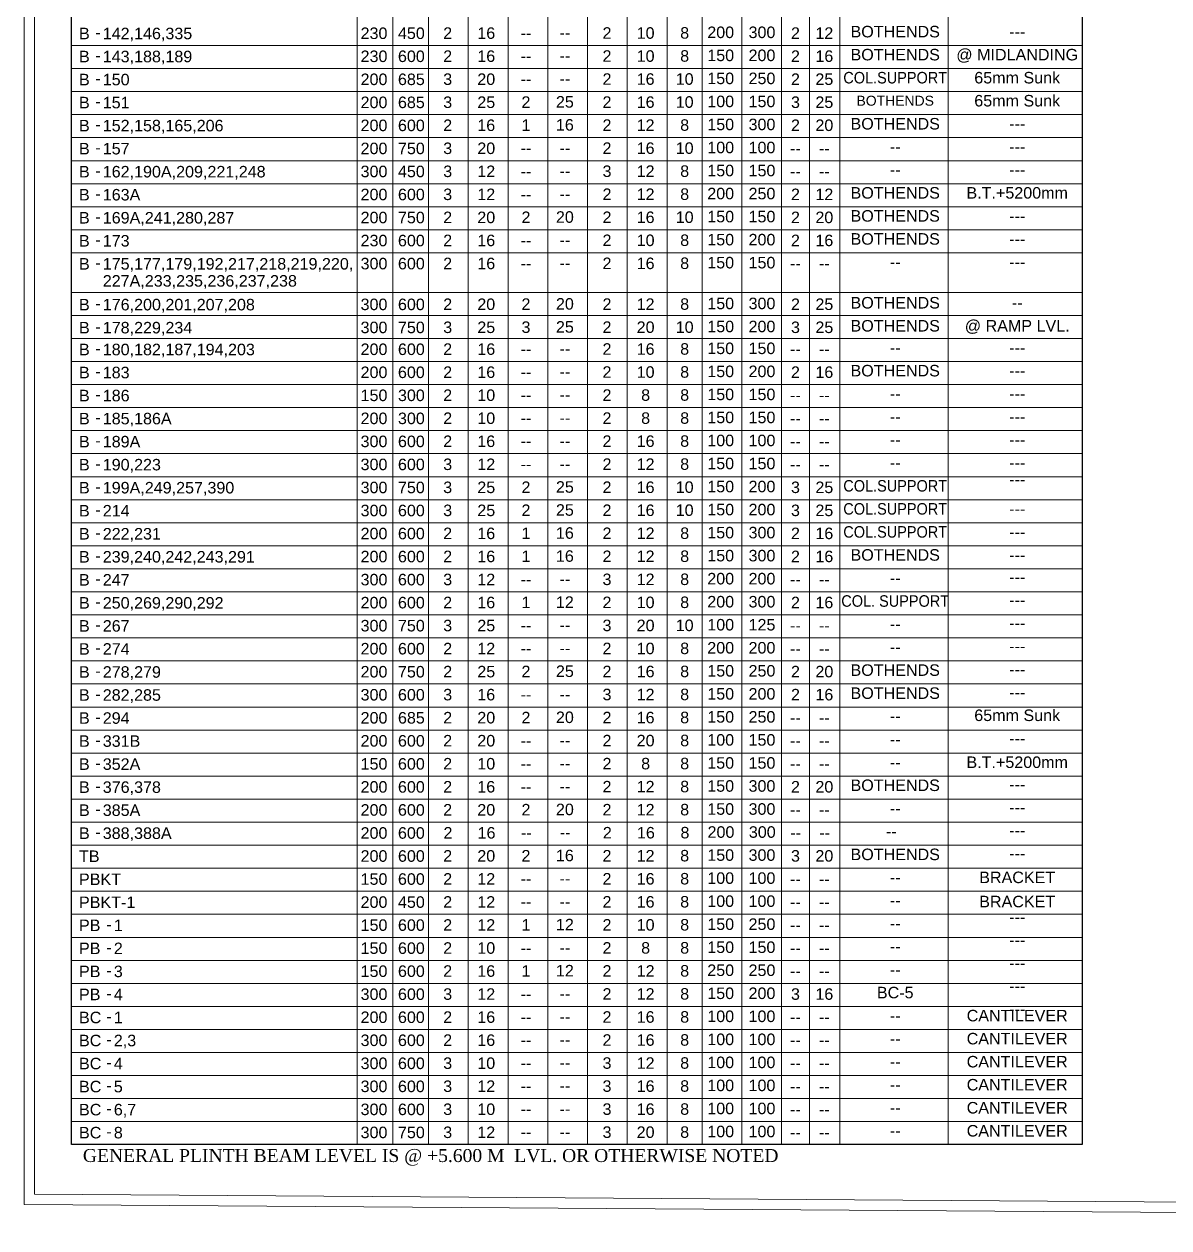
# Model space of a CAD drawing. Header units: millimetres. Extents: x -954 to 225541, y -300291 to -180647.
# Drawn here: x 154747 to 178601, y -292654 to -267568 of the extents above; entities that cross this region are included whole.
import ezdxf
from ezdxf.enums import TextEntityAlignment as Align

# ---------------------------------------------------------------- set-up
doc = ezdxf.new("R2010")
doc.units = ezdxf.units.MM
doc.header["$LTSCALE"] = 100
doc.header["$MEASUREMENT"] = 0
doc.layers.add('beam sch. text', color=4, linetype='Continuous')
for name, color, linetype, lineweight in [('LINE- 1', 7, 'Continuous', 25), ('LINE- 2', 35, 'Continuous', 13), ('MAIN TEXT', 6, 'Continuous', 25), ('SUNK', 251, 'Continuous', 9)]:
    doc.layers.add(name, color=color, linetype=linetype, lineweight=lineweight)
doc.styles.add('ARIAL', font='arial.ttf')
doc.styles.add('TIMES NEW ROMAN', font='times.ttf', dxfattribs={"width": 0.8, "height": 12})

msp = doc.modelspace()

# ---------------------------------------------------------------- linework, layer by layer
at = {"layer": 'LINE- 1'}
msp.add_lwpolyline([(155736.5, -243657.7), (176791.2, -243657.7), (176791.2, -290919.4), (155736.5, -290919.4)], close=True, dxfattribs=at)
at = {"layer": 'LINE- 2'}
for p, q in [((161684.6, -290919.4), (161684.6, -243657.7)), ((163175, -290919.4), (163175, -243657.7)), ((168143, -290919.4), (168143, -243657.7)), ((170530.2, -290919.4), (170530.2, -243657.7)), ((173999.1, -290919.4), (173999.1, -243657.7)), ((164831, -290919.4), (164831, -244176.9)), ((166487, -290919.4), (166487, -244176.9)), ((168879, -290919.4), (168879, -244267.5)), ((162429.8, -290919.4), (162429.8, -244363.5)), ((164003, -290919.4), (164003, -244738.4)), ((165659, -290919.4), (165659, -244738.4)), ((167315, -290919.4), (167315, -244738.4)), ((169704.6, -290919.4), (169704.6, -244669.9)), ((171109.8, -290919.4), (171109.8, -244738.4)), ((171743.8, -290919.4), (171743.8, -244738.4)), ((176791.2, -268014.1), (155736.5, -268014.1)), ((176791.2, -268494.1), (155736.5, -268494.1)), ((176791.2, -268974.1), (155736.5, -268974.1)), ((176791.2, -269454.1), (155736.5, -269454.1)), ((176791.2, -269934.1), (155736.5, -269934.1)), ((176791.2, -270414.1), (155736.5, -270414.1)), ((176791.2, -270894.1), (155736.5, -270894.1)), ((176791.2, -271374.1), (155736.5, -271374.1)), ((176791.2, -271854.1), (155736.5, -271854.1)), ((176791.2, -272334.1), (155736.5, -272334.1)), ((176791.2, -273159.4), (155736.5, -273159.4)), ((176791.2, -273639.4), (155736.5, -273639.4)), ((176791.2, -274119.4), (155736.5, -274119.4)), ((176791.2, -274599.4), (155736.5, -274599.4)), ((176791.2, -275079.4), (155736.5, -275079.4)), ((176791.2, -275559.4), (155736.5, -275559.4)), ((176791.2, -276039.4), (155736.5, -276039.4)), ((176791.2, -276519.4), (155736.5, -276519.4)), ((176791.2, -276999.4), (155736.5, -276999.4)), ((176791.2, -277479.4), (155736.5, -277479.4)), ((176791.2, -277959.4), (155736.5, -277959.4)), ((176791.2, -278439.4), (155736.5, -278439.4)), ((176791.2, -278919.4), (155736.5, -278919.4)), ((176791.2, -279399.4), (155736.5, -279399.4)), ((176791.2, -279879.4), (155736.5, -279879.4)), ((176791.2, -280359.4), (155736.5, -280359.4)), ((176791.2, -280839.4), (155736.5, -280839.4)), ((176791.2, -281319.4), (155736.5, -281319.4)), ((176791.2, -281799.4), (155736.5, -281799.4)), ((176791.2, -282279.4), (155736.5, -282279.4)), ((176791.2, -282759.4), (155736.5, -282759.4)), ((176791.2, -283239.4), (155736.5, -283239.4)), ((176791.2, -283719.4), (155736.5, -283719.4)), ((176791.2, -284199.4), (155736.5, -284199.4)), ((176791.2, -284679.4), (155736.5, -284679.4)), ((176791.2, -285159.4), (155736.5, -285159.4)), ((176791.2, -285639.4), (155736.5, -285639.4)), ((176791.2, -286119.4), (155736.5, -286119.4)), ((176791.2, -286599.4), (155736.5, -286599.4)), ((176791.2, -287079.4), (155736.5, -287079.4)), ((176791.2, -287559.4), (155736.5, -287559.4)), ((176791.2, -288039.4), (155736.5, -288039.4)), ((176791.2, -288519.4), (155736.5, -288519.4)), ((176791.2, -288999.4), (155736.5, -288999.4)), ((176791.2, -289479.4), (155736.5, -289479.4)), ((176791.2, -289959.4), (155736.5, -289959.4)), ((176791.2, -290439.4), (155736.5, -290439.4))]:
    msp.add_line(p, q, dxfattribs=at)
at = {"layer": 'SUNK', "color": 5}
msp.add_lwpolyline([(154747.3, -292164.4), (225540.8, -292654.4), (225540.8, -242471.9), (154747.3, -242471.9)], close=True, dxfattribs=at)
at = {"layer": 'SUNK', "color": 6}
msp.add_lwpolyline([(154963, -291948.6), (225325.1, -292438.7), (225325.1, -242687.7), (154963, -242687.7)], close=True, dxfattribs=at)

# ---------------------------------------------------------------- texts
at = {"layer": 'beam sch. text', "style": 'ARIAL'}
for s, p in [('B', (155891.7, -267763.6)), ('142,146,335', (156386.6, -267763.6)), ('-', (156229.3, -267740.3)), ('B', (155891.7, -268243.6)), ('143,188,189', (156386.6, -268243.6)), ('-', (156229.3, -268220.3)), ('B', (155891.7, -268723.6)), ('150', (156386.6, -268723.6)), ('-', (156229.3, -268700.3)), ('B', (155891.7, -269203.6)), ('151', (156386.6, -269203.6)), ('-', (156229.3, -269180.3)), ('B', (155891.7, -269683.6)), ('-', (156229.3, -269660.3)), ('152,158,165,206', (156386.6, -269683.6)), ('B', (155891.7, -270163.6)), ('-', (156229.3, -270140.3)), ('157', (156386.6, -270163.6)), ('B', (155891.7, -270643.6)), ('-', (156229.3, -270620.3)), ('162,190A,209,221,248', (156386.6, -270643.6)), ('B', (155891.7, -271123.6)), ('-', (156229.3, -271100.3)), ('163A', (156386.6, -271123.6)), ('B', (155891.7, -271603.6)), ('-', (156229.3, -271580.3)), ('169A,241,280,287', (156386.6, -271603.6)), ('B', (155891.7, -272083.6)), ('-', (156229.3, -272060.3)), ('173', (156386.6, -272083.6)), ('175,177,179,192,217,218,219,220,', (156386.6, -272563.6)), ('B', (155891.7, -272563.6)), ('-', (156229.3, -272540.3)), ('227A,233,235,236,237,238', (156386.6, -272918.8)), ('B', (155891.7, -273413.8)), ('-', (156229.3, -273390.5)), ('176,200,201,207,208', (156386.6, -273413.8)), ('B', (155891.7, -273893.8)), ('-', (156229.3, -273870.5)), ('178,229,234', (156386.6, -273893.8)), ('B', (155891.7, -274348.9)), ('-', (156229.3, -274325.6)), ('180,182,187,194,203', (156386.6, -274348.9)), ('B', (155891.7, -274828.9)), ('-', (156229.3, -274805.6)), ('183', (156386.6, -274828.9)), ('B', (155891.7, -275308.9)), ('186', (156386.6, -275308.9)), ('-', (156229.3, -275285.6)), ('B', (155891.7, -275788.9)), ('185,186A', (156386.6, -275788.9)), ('-', (156229.3, -275765.6)), ('B', (155891.7, -276268.9)), ('189A', (156386.6, -276268.9)), ('-', (156229.3, -276245.6)), ('B', (155891.7, -276748.9)), ('190,223', (156386.6, -276748.9)), ('-', (156229.3, -276725.6)), ('B', (155891.7, -277228.9)), ('199A,249,257,390', (156386.6, -277228.9)), ('-', (156229.3, -277205.6)), ('B', (155891.7, -277708.9)), ('-', (156229.3, -277685.6)), ('214', (156386.6, -277708.9)), ('B', (155891.7, -278188.9)), ('-', (156229.3, -278165.6)), ('222,231', (156386.6, -278188.9)), ('B', (155891.7, -279148.9)), ('-', (156229.3, -279125.6)), ('247', (156386.6, -279148.9)), ('B', (155891.7, -279628.9)), ('-', (156229.3, -279605.6)), ('250,269,290,292', (156386.6, -279628.9)), ('B', (155891.7, -280108.9)), ('-', (156229.3, -280085.6)), ('267', (156386.6, -280108.9)), ('B', (155891.7, -280588.9)), ('274', (156386.6, -280588.9)), ('-', (156229.3, -280565.6)), ('B', (155891.7, -281068.9)), ('278,279', (156386.6, -281068.9)), ('-', (156229.3, -281045.6)), ('B', (155891.7, -281548.9)), ('282,285', (156386.6, -281548.9)), ('-', (156229.3, -281525.6)), ('B', (155891.7, -282028.9)), ('294', (156386.6, -282028.9)), ('-', (156229.3, -282005.6)), ('B', (155891.7, -282508.9)), ('331B', (156386.6, -282508.9)), ('-', (156229.3, -282485.6)), ('B', (155891.7, -282988.9)), ('352A', (156386.6, -282988.9)), ('-', (156229.3, -282965.6)), ('B', (155891.7, -283468.9)), ('-', (156229.3, -283445.6)), ('376,378', (156386.6, -283468.9)), ('B', (155891.7, -283948.9)), ('-', (156229.3, -283925.6)), ('385A', (156386.6, -283948.9)), ('B', (155891.7, -284428.9)), ('-', (156229.3, -284405.6)), ('388,388A', (156386.6, -284428.9)), ('TB', (155891.7, -284908.9)), ('PBKT', (155891.7, -285388.9)), ('PBKT-1', (155891.7, -285868.9)), ('PB', (155891.7, -286348.9)), ('1', (156617, -286348.9)), ('-', (156459.7, -286325.6)), ('PB', (155891.7, -286828.9)), ('2', (156617, -286828.9)), ('-', (156459.7, -286805.6)), ('PB', (155891.7, -287308.9)), ('3', (156617, -287308.9)), ('-', (156459.7, -287285.6)), ('PB', (155891.7, -287788.9)), ('4', (156617, -287788.9)), ('-', (156459.7, -287765.6)), ('BC', (155891.7, -288268.9)), ('1', (156617, -288268.9)), ('-', (156459.7, -288245.6)), ('BC', (155891.7, -288748.9)), ('-', (156459.7, -288725.6)), ('2,3', (156617, -288748.9)), ('BC', (155891.7, -289228.9)), ('-', (156459.7, -289205.6)), ('4', (156617, -289228.9)), ('BC', (155891.7, -289708.9)), ('-', (156459.7, -289685.6)), ('5', (156617, -289708.9)), ('BC', (155891.7, -290188.9)), ('-', (156459.7, -290165.6)), ('6,7', (156617, -290188.9)), ('BC', (155891.7, -290668.9)), ('-', (156459.7, -290645.6)), ('8', (156617, -290668.9))]:
    msp.add_text(s, height=240, rotation=0.00358, dxfattribs=at).set_placement(p, align=Align.MIDDLE_LEFT)
for s, height, p in [('230', 240, (162038.4, -267758.8)), ('450', 240, (162816.8, -267758.8)), ('2', 240, (163573.3, -267755.9)), ('16', 240, (164377.2, -267755.9)), ('2', 240, (166893, -267753.6)), ('10', 240, (167697.5, -267753.6)), ('8', 240, (168511, -267752)), ('200', 240, (169262, -267739.2)), ('300', 240, (170122.1, -267739.2)), ('2', 240, (170819.8, -267755.9)), ('12', 240, (171421.5, -267755.9)), ('BOTHENDS', 240, (172897.9, -267724.7)), ('--', 240, (165204.5, -267753.6)), ('--', 240, (166015.2, -267748.1)), ('---', 240, (175439.8, -267724.7)), ('230', 240, (162038.4, -268238.8)), ('600', 240, (162816.8, -268238.8)), ('2', 240, (163573.3, -268235.9)), ('16', 240, (164377.2, -268235.9)), ('2', 240, (166893, -268233.6)), ('10', 240, (167697.5, -268233.6)), ('8', 240, (168511, -268232)), ('150', 240, (169262, -268219.2)), ('200', 240, (170122.1, -268219.2)), ('2', 240, (170819.8, -268235.9)), ('16', 240, (171421.5, -268235.9)), ('BOTHENDS', 240, (172897.9, -268204.7)), ('@ MIDLANDING', 240, (175439.8, -268204.7)), ('--', 240, (165204.5, -268233.6)), ('--', 240, (166015.2, -268228.1)), ('200', 240, (162038.4, -268718.8)), ('685', 240, (162816.8, -268718.8)), ('3', 240, (163573.3, -268715.9)), ('20', 240, (164377.2, -268715.9)), ('2', 240, (166893, -268713.6)), ('16', 240, (167697.5, -268713.6)), ('10', 240, (168511, -268712)), ('150', 240, (169262, -268699.2)), ('250', 240, (170122.1, -268699.2)), ('2', 240, (170819.8, -268715.9)), ('25', 240, (171421.5, -268715.9)), ('65mm Sunk', 240, (175439.8, -268684.7)), ('--', 240, (165204.5, -268713.6)), ('--', 240, (166015.2, -268708.1)), ('200', 240, (162038.4, -269198.8)), ('685', 240, (162816.8, -269198.8)), ('3', 240, (163573.3, -269195.9)), ('25', 240, (164377.2, -269195.9)), ('2', 240, (165204.5, -269193.6)), ('25', 240, (166015.2, -269188.1)), ('2', 240, (166893, -269193.6)), ('16', 240, (167697.5, -269193.6)), ('10', 240, (168511, -269192)), ('100', 240, (169262, -269179.2)), ('150', 240, (170122.1, -269179.2)), ('3', 240, (170819.8, -269195.9)), ('25', 240, (171421.5, -269195.9)), ('BOTHENDS', 208, (172897.9, -269164.7)), ('65mm Sunk', 240, (175439.8, -269164.7)), ('200', 240, (162038.4, -269678.8)), ('600', 240, (162816.8, -269678.8)), ('2', 240, (163573.3, -269675.9)), ('16', 240, (164377.2, -269675.9)), ('1', 240, (165204.5, -269673.6)), ('16', 240, (166015.2, -269668.1)), ('2', 240, (166893, -269673.6)), ('12', 240, (167697.5, -269673.6)), ('8', 240, (168511, -269672)), ('150', 240, (169262, -269659.2)), ('300', 240, (170122.1, -269659.2)), ('2', 240, (170819.8, -269675.9)), ('20', 240, (171421.5, -269675.9)), ('BOTHENDS', 240, (172897.9, -269644.7)), ('---', 240, (175439.8, -269644.7)), ('200', 240, (162038.4, -270158.8)), ('750', 240, (162816.8, -270158.8)), ('3', 240, (163573.3, -270155.9)), ('20', 240, (164377.2, -270155.9)), ('--', 240, (165204.5, -270153.6)), ('--', 240, (166015.2, -270148.1)), ('2', 240, (166893, -270153.6)), ('16', 240, (167697.5, -270153.6)), ('10', 240, (168511, -270152)), ('100', 240, (169262, -270139.2)), ('100', 240, (170122.1, -270139.2)), ('--', 240, (170819.8, -270155.9)), ('--', 240, (171421.5, -270155.9)), ('--', 240, (172897.9, -270124.7)), ('---', 240, (175439.8, -270124.7)), ('300', 240, (162038.4, -270638.8)), ('450', 240, (162816.8, -270638.8)), ('3', 240, (163573.3, -270635.9)), ('12', 240, (164377.2, -270635.9)), ('--', 240, (165204.5, -270633.6)), ('--', 240, (166015.2, -270628.1)), ('3', 240, (166893, -270633.6)), ('12', 240, (167697.5, -270633.6)), ('8', 240, (168511, -270632)), ('150', 240, (169262, -270619.2)), ('150', 240, (170122.1, -270619.2)), ('--', 240, (170819.8, -270635.9)), ('--', 240, (171421.5, -270635.9)), ('--', 240, (172897.9, -270604.7)), ('---', 240, (175439.8, -270604.7)), ('200', 240, (162038.4, -271118.8)), ('600', 240, (162816.8, -271118.8)), ('3', 240, (163573.3, -271115.9)), ('12', 240, (164377.2, -271115.9)), ('--', 240, (165204.5, -271113.6)), ('--', 240, (166015.2, -271108.1)), ('2', 240, (166893, -271113.6)), ('12', 240, (167697.5, -271113.6)), ('8', 240, (168511, -271112)), ('200', 240, (169262, -271099.2)), ('250', 240, (170122.1, -271099.2)), ('2', 240, (170819.8, -271115.9)), ('12', 240, (171421.5, -271115.9)), ('BOTHENDS', 240, (172897.9, -271084.7)), ('B.T.+5200mm', 240, (175439.8, -271084.7)), ('200', 240, (162038.4, -271598.8)), ('750', 240, (162816.8, -271598.8)), ('2', 240, (163573.3, -271595.9)), ('20', 240, (164377.2, -271595.9)), ('2', 240, (165204.5, -271593.6)), ('20', 240, (166015.2, -271588.1)), ('2', 240, (166893, -271593.6)), ('16', 240, (167697.5, -271593.6)), ('10', 240, (168511, -271592)), ('150', 240, (169262, -271579.2)), ('150', 240, (170122.1, -271579.2)), ('2', 240, (170819.8, -271595.9)), ('20', 240, (171421.5, -271595.9)), ('BOTHENDS', 240, (172897.9, -271564.7)), ('---', 240, (175439.8, -271564.7)), ('150', 240, (169262, -272059.2)), ('200', 240, (170122.1, -272059.2)), ('BOTHENDS', 240, (172897.9, -272044.7)), ('230', 240, (162038.4, -272078.8)), ('600', 240, (162816.8, -272078.8)), ('2', 240, (163573.3, -272075.9)), ('16', 240, (164377.2, -272075.9)), ('--', 240, (165204.5, -272073.6)), ('--', 240, (166015.2, -272068.1)), ('2', 240, (166893, -272073.6)), ('10', 240, (167697.5, -272073.6)), ('8', 240, (168511, -272072)), ('2', 240, (170819.8, -272075.9)), ('16', 240, (171421.5, -272075.9)), ('---', 240, (175439.8, -272044.7)), ('300', 240, (162038.4, -272558.8)), ('600', 240, (162816.8, -272558.8)), ('2', 240, (163573.3, -272555.9)), ('16', 240, (164377.2, -272555.9)), ('2', 240, (166893, -272553.6)), ('16', 240, (167697.5, -272553.6)), ('8', 240, (168511, -272552)), ('150', 240, (169262, -272539.2)), ('150', 240, (170122.1, -272539.2)), ('--', 240, (165204.5, -272553.6)), ('--', 240, (166015.2, -272548.1)), ('--', 240, (170819.8, -272555.9)), ('--', 240, (171421.5, -272555.9)), ('--', 240, (172897.9, -272524.7)), ('---', 240, (175439.8, -272524.7)), ('300', 240, (162038.4, -273409)), ('600', 240, (162816.8, -273409)), ('2', 240, (163573.3, -273406.1)), ('20', 240, (164377.2, -273406.1)), ('2', 240, (165204.5, -273403.8)), ('20', 240, (166015.2, -273398.3)), ('2', 240, (166893, -273403.8)), ('12', 240, (167697.5, -273403.8)), ('8', 240, (168511, -273402.2)), ('150', 240, (169262, -273389.4)), ('300', 240, (170122.1, -273389.4)), ('2', 240, (170819.8, -273406.1)), ('25', 240, (171421.5, -273406.1)), ('BOTHENDS', 240, (172897.9, -273374.9)), ('--', 240, (175439.8, -273374.9)), ('300', 240, (162038.4, -273889)), ('750', 240, (162816.8, -273889)), ('3', 240, (163573.3, -273886.1)), ('25', 240, (164377.2, -273886.1)), ('3', 240, (165204.5, -273883.8)), ('25', 240, (166015.2, -273878.3)), ('2', 240, (166893, -273883.8)), ('20', 240, (167697.5, -273883.8)), ('10', 240, (168511, -273882.2)), ('150', 240, (169262, -273869.4)), ('200', 240, (170122.1, -273869.4)), ('3', 240, (170819.8, -273886.1)), ('25', 240, (171421.5, -273886.1)), ('BOTHENDS', 240, (172897.9, -273854.9)), ('@ RAMP LVL.', 240, (175439.8, -273854.9)), ('200', 240, (162038.4, -274344.1)), ('600', 240, (162816.8, -274344.1)), ('2', 240, (163573.3, -274341.2)), ('16', 240, (164377.2, -274341.2)), ('--', 240, (165204.5, -274338.9)), ('--', 240, (166015.2, -274333.4)), ('2', 240, (166893, -274338.9)), ('16', 240, (167697.5, -274338.9)), ('8', 240, (168511, -274337.3)), ('150', 240, (169262, -274324.5)), ('150', 240, (170122.1, -274324.5)), ('--', 240, (170819.8, -274341.2)), ('--', 240, (171421.5, -274341.2)), ('--', 240, (172897.9, -274310)), ('---', 240, (175439.8, -274310)), ('2', 240, (163573.3, -274821.2)), ('16', 240, (164377.2, -274821.2)), ('2', 240, (166893, -274818.9)), ('10', 240, (167697.5, -274818.9)), ('8', 240, (168511, -274817.3)), ('150', 240, (169262, -274804.5)), ('200', 240, (170122.1, -274804.5)), ('2', 240, (170819.8, -274821.2)), ('16', 240, (171421.5, -274821.2)), ('BOTHENDS', 240, (172897.9, -274790)), ('200', 240, (162038.4, -274824.1)), ('600', 240, (162816.8, -274824.1)), ('--', 240, (165204.5, -274818.9)), ('--', 240, (166015.2, -274813.4)), ('---', 240, (175439.8, -274790)), ('150', 240, (162038.4, -275304.1)), ('300', 240, (162816.8, -275304.1)), ('2', 240, (163573.3, -275301.2)), ('10', 240, (164377.2, -275301.2)), ('2', 240, (166893, -275298.9)), ('8', 240, (167697.5, -275298.9)), ('8', 240, (168511, -275297.3)), ('150', 240, (169262, -275284.5)), ('150', 240, (170122.1, -275284.5)), ('--', 240, (165204.5, -275298.9)), ('--', 240, (166015.2, -275293.4)), ('--', 240, (170819.8, -275301.2)), ('--', 240, (171421.5, -275301.2)), ('--', 240, (172897.9, -275270)), ('---', 240, (175439.8, -275270)), ('200', 240, (162038.4, -275784.1)), ('300', 240, (162816.8, -275784.1)), ('2', 240, (163573.3, -275781.2)), ('10', 240, (164377.2, -275781.2)), ('2', 240, (166893, -275778.9)), ('8', 240, (167697.5, -275778.9)), ('8', 240, (168511, -275777.3)), ('150', 240, (169262, -275764.5)), ('150', 240, (170122.1, -275764.5)), ('--', 240, (165204.5, -275778.9)), ('--', 240, (166015.2, -275773.4)), ('--', 240, (170819.8, -275781.2)), ('--', 240, (171421.5, -275781.2)), ('--', 240, (172897.9, -275750)), ('---', 240, (175439.8, -275750)), ('300', 240, (162038.4, -276264.1)), ('600', 240, (162816.8, -276264.1)), ('2', 240, (163573.3, -276261.2)), ('16', 240, (164377.2, -276261.2)), ('2', 240, (166893, -276258.9)), ('16', 240, (167697.5, -276258.9)), ('8', 240, (168511, -276257.3)), ('100', 240, (169262, -276244.5)), ('100', 240, (170122.1, -276244.5)), ('--', 240, (165204.5, -276258.9)), ('--', 240, (166015.2, -276253.4)), ('--', 240, (170819.8, -276261.2)), ('--', 240, (171421.5, -276261.2)), ('--', 240, (172897.9, -276230)), ('---', 240, (175439.8, -276230)), ('300', 240, (162038.4, -276744.1)), ('600', 240, (162816.8, -276744.1)), ('3', 240, (163573.3, -276741.2)), ('12', 240, (164377.2, -276741.2)), ('2', 240, (166893, -276738.9)), ('12', 240, (167697.5, -276738.9)), ('8', 240, (168511, -276737.3)), ('150', 240, (169262, -276724.5)), ('150', 240, (170122.1, -276724.5)), ('--', 240, (165204.5, -276738.9)), ('--', 240, (166015.2, -276733.4)), ('--', 240, (170819.8, -276741.2)), ('--', 240, (171421.5, -276741.2)), ('--', 240, (172897.9, -276710)), ('---', 240, (175439.8, -276710)), ('300', 240, (162038.4, -277224.1)), ('750', 240, (162816.8, -277224.1)), ('3', 240, (163573.3, -277221.2)), ('25', 240, (164377.2, -277221.2)), ('2', 240, (165204.5, -277218.9)), ('25', 240, (166015.2, -277213.4)), ('2', 240, (166893, -277218.9)), ('16', 240, (167697.5, -277218.9)), ('10', 240, (168511, -277217.3)), ('150', 240, (169262, -277204.5)), ('200', 240, (170122.1, -277204.5)), ('3', 240, (170819.8, -277221.2)), ('25', 240, (171421.5, -277221.2)), ('---', 240, (175439.8, -277055.6)), ('300', 240, (162038.4, -277704.1)), ('600', 240, (162816.8, -277704.1)), ('3', 240, (163573.3, -277701.2)), ('25', 240, (164377.2, -277701.2)), ('2', 240, (165204.5, -277698.9)), ('25', 240, (166015.2, -277693.4)), ('2', 240, (166893, -277698.9)), ('16', 240, (167697.5, -277698.9)), ('10', 240, (168511, -277697.3)), ('150', 240, (169262, -277684.5)), ('200', 240, (170122.1, -277684.5)), ('3', 240, (170819.8, -277701.2)), ('25', 240, (171421.5, -277701.2)), ('---', 240, (175439.8, -277670)), ('200', 240, (162038.4, -278184.1)), ('600', 240, (162816.8, -278184.1)), ('2', 240, (163573.3, -278181.2)), ('16', 240, (164377.2, -278181.2)), ('1', 240, (165204.5, -278178.9)), ('16', 240, (166015.2, -278173.4)), ('2', 240, (166893, -278178.9)), ('12', 240, (167697.5, -278178.9)), ('8', 240, (168511, -278177.3)), ('150', 240, (169262, -278164.5)), ('300', 240, (170122.1, -278164.5)), ('2', 240, (170819.8, -278181.2)), ('16', 240, (171421.5, -278181.2)), ('---', 240, (175439.8, -278150)), ('600', 240, (162816.8, -278664.1)), ('2', 240, (163573.3, -278661.2)), ('16', 240, (164377.2, -278661.2)), ('1', 240, (165204.5, -278658.9)), ('16', 240, (166015.2, -278653.4)), ('2', 240, (166893, -278658.9)), ('12', 240, (167697.5, -278658.9)), ('8', 240, (168511, -278657.3)), ('150', 240, (169262, -278644.5)), ('300', 240, (170122.1, -278644.5)), ('2', 240, (170819.8, -278661.2)), ('16', 240, (171421.5, -278661.2)), ('BOTHENDS', 240, (172897.9, -278630)), ('---', 240, (175439.8, -278630)), ('300', 240, (162038.4, -279144.1)), ('600', 240, (162816.8, -279144.1)), ('3', 240, (163573.3, -279141.2)), ('12', 240, (164377.2, -279141.2)), ('--', 240, (165204.5, -279138.9)), ('--', 240, (166015.2, -279133.4)), ('3', 240, (166893, -279138.9)), ('12', 240, (167697.5, -279138.9)), ('8', 240, (168511, -279137.3)), ('200', 240, (169262, -279124.5)), ('200', 240, (170122.1, -279124.5)), ('--', 240, (170819.8, -279141.2)), ('--', 240, (171421.5, -279141.2)), ('--', 240, (172897.9, -279110)), ('---', 240, (175439.8, -279091.5)), ('200', 240, (162038.4, -279624.1)), ('600', 240, (162816.8, -279624.1)), ('2', 240, (163573.3, -279621.2)), ('16', 240, (164377.2, -279621.2)), ('1', 240, (165204.5, -279618.9)), ('12', 240, (166015.2, -279613.4)), ('2', 240, (166893, -279618.9)), ('10', 240, (167697.5, -279618.9)), ('8', 240, (168511, -279617.3)), ('200', 240, (169262, -279604.5)), ('300', 240, (170122.1, -279604.5)), ('2', 240, (170819.8, -279621.2)), ('16', 240, (171421.5, -279621.2)), ('---', 240, (175439.8, -279571.5)), ('100', 240, (169262, -280084.5)), ('125', 240, (170122.1, -280084.5)), ('300', 240, (162038.4, -280104.1)), ('750', 240, (162816.8, -280104.1)), ('3', 240, (163573.3, -280101.2)), ('25', 240, (164377.2, -280101.2)), ('--', 240, (165204.5, -280098.9)), ('--', 240, (166015.2, -280093.4)), ('3', 240, (166893, -280098.9)), ('20', 240, (167697.5, -280098.9)), ('10', 240, (168511, -280097.3)), ('--', 240, (170819.8, -280101.2)), ('--', 240, (171421.5, -280101.2)), ('--', 240, (172897.9, -280070)), ('---', 240, (175439.8, -280051.5)), ('200', 240, (162038.4, -280584.1)), ('600', 240, (162816.8, -280584.1)), ('2', 240, (163573.3, -280581.2)), ('12', 240, (164377.2, -280581.2)), ('2', 240, (166893, -280578.9)), ('10', 240, (167697.5, -280578.9)), ('8', 240, (168511, -280577.3)), ('200', 240, (169262, -280564.5)), ('200', 240, (170122.1, -280564.5)), ('--', 240, (165204.5, -280578.9)), ('--', 240, (166015.2, -280573.4)), ('--', 240, (170819.8, -280581.2)), ('--', 240, (171421.5, -280581.2)), ('--', 240, (172897.9, -280550)), ('---', 240, (175439.8, -280531.5)), ('200', 240, (162038.4, -281064.1)), ('750', 240, (162816.8, -281064.1)), ('2', 240, (163573.3, -281061.2)), ('25', 240, (164377.2, -281061.2)), ('2', 240, (165204.5, -281058.9)), ('25', 240, (166015.2, -281053.4)), ('2', 240, (166893, -281058.9)), ('16', 240, (167697.5, -281058.9)), ('8', 240, (168511, -281057.3)), ('150', 240, (169262, -281044.5)), ('250', 240, (170122.1, -281044.5)), ('2', 240, (170819.8, -281061.2)), ('20', 240, (171421.5, -281061.2)), ('BOTHENDS', 240, (172897.9, -281030)), ('---', 240, (175439.8, -281011.5)), ('300', 240, (162038.4, -281544.1)), ('600', 240, (162816.8, -281544.1)), ('3', 240, (163573.3, -281541.2)), ('16', 240, (164377.2, -281541.2)), ('3', 240, (166893, -281538.9)), ('12', 240, (167697.5, -281538.9)), ('8', 240, (168511, -281537.3)), ('150', 240, (169262, -281524.5)), ('200', 240, (170122.1, -281524.5)), ('2', 240, (170819.8, -281541.2)), ('16', 240, (171421.5, -281541.2)), ('BOTHENDS', 240, (172897.9, -281510)), ('--', 240, (165204.5, -281538.9)), ('--', 240, (166015.2, -281533.4)), ('---', 240, (175439.8, -281491.5)), ('200', 240, (162038.4, -282024.1)), ('685', 240, (162816.8, -282024.1)), ('2', 240, (163573.3, -282021.2)), ('20', 240, (164377.2, -282021.2)), ('2', 240, (165204.5, -282018.9)), ('20', 240, (166015.2, -282013.4)), ('2', 240, (166893, -282018.9)), ('16', 240, (167697.5, -282018.9)), ('8', 240, (168511, -282017.3)), ('150', 240, (169262, -282004.5)), ('250', 240, (170122.1, -282004.5)), ('65mm Sunk', 240, (175439.8, -281971.5)), ('--', 240, (170819.8, -282021.2)), ('--', 240, (171421.5, -282021.2)), ('--', 240, (172897.9, -281990)), ('200', 240, (162038.4, -282504.1)), ('600', 240, (162816.8, -282504.1)), ('2', 240, (163573.3, -282501.2)), ('20', 240, (164377.2, -282501.2)), ('2', 240, (166893, -282498.9)), ('20', 240, (167697.5, -282498.9)), ('8', 240, (168511, -282497.3)), ('100', 240, (169262, -282484.5)), ('150', 240, (170122.1, -282484.5)), ('---', 240, (175439.8, -282451.5)), ('--', 240, (165204.5, -282498.9)), ('--', 240, (166015.2, -282493.4)), ('--', 240, (170819.8, -282501.2)), ('--', 240, (171421.5, -282501.2)), ('--', 240, (172897.9, -282470)), ('150', 240, (162038.4, -282984.1)), ('600', 240, (162816.8, -282984.1)), ('2', 240, (163573.3, -282981.2)), ('10', 240, (164377.2, -282981.2)), ('2', 240, (166893, -282978.9)), ('8', 240, (167697.5, -282978.9)), ('8', 240, (168511, -282977.3)), ('150', 240, (169262, -282964.5)), ('150', 240, (170122.1, -282964.5)), ('--', 240, (172897.9, -282950)), ('B.T.+5200mm', 240, (175439.8, -282950)), ('--', 240, (165204.5, -282978.9)), ('--', 240, (166015.2, -282973.4)), ('--', 240, (170819.8, -282981.2)), ('--', 240, (171421.5, -282981.2)), ('200', 240, (162038.4, -283464.1)), ('600', 240, (162816.8, -283464.1)), ('2', 240, (163573.3, -283461.2)), ('16', 240, (164377.2, -283461.2)), ('--', 240, (165204.5, -283458.9)), ('--', 240, (166015.2, -283453.4)), ('2', 240, (166893, -283458.9)), ('12', 240, (167697.5, -283458.9)), ('8', 240, (168511, -283457.3)), ('150', 240, (169262, -283444.5)), ('300', 240, (170122.1, -283444.5)), ('2', 240, (170819.8, -283461.2)), ('20', 240, (171421.5, -283461.2)), ('BOTHENDS', 240, (172897.9, -283430)), ('---', 240, (175439.8, -283411.5)), ('200', 240, (162038.4, -283944.1)), ('600', 240, (162816.8, -283944.1)), ('2', 240, (163573.3, -283941.2)), ('20', 240, (164377.2, -283941.2)), ('2', 240, (165204.5, -283938.9)), ('20', 240, (166015.2, -283933.4)), ('2', 240, (166893, -283938.9)), ('12', 240, (167697.5, -283938.9)), ('8', 240, (168511, -283937.3)), ('150', 240, (169262, -283924.5)), ('300', 240, (170122.1, -283924.5)), ('--', 240, (170819.8, -283941.2)), ('--', 240, (171421.5, -283941.2)), ('--', 240, (172897.9, -283910)), ('---', 240, (175439.8, -283891.5)), ('200', 240, (162038.4, -284424.1)), ('600', 240, (162816.8, -284424.1)), ('2', 240, (163579, -284421.2)), ('16', 240, (164382.9, -284421.2)), ('--', 240, (165210.2, -284418.9)), ('--', 240, (166021, -284413.4)), ('2', 240, (166898.8, -284418.9)), ('16', 240, (167703.3, -284418.9)), ('8', 240, (168516.7, -284417.3)), ('200', 240, (169267.7, -284404.5)), ('300', 240, (170127.9, -284404.5)), ('--', 240, (170825.6, -284421.2)), ('--', 240, (171427.3, -284421.2)), ('--', 240, (172819.2, -284390)), ('---', 240, (175439.8, -284371.5)), ('200', 240, (162038.4, -284904.1)), ('600', 240, (162816.8, -284904.1)), ('2', 240, (163573.3, -284901.2)), ('20', 240, (164377.2, -284901.2)), ('2', 240, (165204.5, -284898.9)), ('16', 240, (166015.2, -284893.4)), ('2', 240, (166893, -284898.9)), ('12', 240, (167697.5, -284898.9)), ('8', 240, (168511, -284897.3)), ('150', 240, (169262, -284884.5)), ('300', 240, (170122.1, -284884.5)), ('3', 240, (170819.8, -284901.2)), ('20', 240, (171421.5, -284901.2)), ('BOTHENDS', 240, (172897.9, -284870)), ('---', 240, (175439.8, -284851.5)), ('BRACKET', 240, (175439.8, -285349.1)), ('150', 240, (162038.4, -285384.1)), ('600', 240, (162816.8, -285384.1)), ('2', 240, (163573.3, -285381.2)), ('12', 240, (164377.2, -285381.2)), ('--', 240, (165204.5, -285378.9)), ('--', 240, (166015.2, -285373.4)), ('2', 240, (166893, -285378.9)), ('16', 240, (167697.5, -285378.9)), ('8', 240, (168511, -285377.3)), ('100', 240, (169262, -285364.5)), ('100', 240, (170122.1, -285364.5)), ('--', 240, (170819.8, -285381.2)), ('--', 240, (171421.5, -285381.2)), ('--', 240, (172897.9, -285350)), ('2', 240, (163573.3, -285861.2)), ('12', 240, (164377.2, -285861.2)), ('2', 240, (166893, -285858.9)), ('16', 240, (167697.5, -285858.9)), ('8', 240, (168511, -285857.3)), ('100', 240, (169262, -285844.5)), ('100', 240, (170122.1, -285844.5)), ('BRACKET', 240, (175439.8, -285853.1)), ('200', 240, (162038.4, -285864.1)), ('450', 240, (162816.8, -285864.1)), ('--', 240, (165204.5, -285858.9)), ('--', 240, (166015.2, -285853.4)), ('--', 240, (170819.8, -285861.2)), ('--', 240, (171421.5, -285861.2)), ('--', 240, (172897.9, -285830)), ('150', 240, (162038.4, -286344.1)), ('600', 240, (162816.8, -286344.1)), ('2', 240, (163573.3, -286341.2)), ('12', 240, (164377.2, -286341.2)), ('1', 240, (165204.5, -286338.9)), ('12', 240, (166015.2, -286333.4)), ('2', 240, (166893, -286338.9)), ('10', 240, (167697.5, -286338.9)), ('8', 240, (168511, -286337.3)), ('150', 240, (169262, -286324.5)), ('250', 240, (170122.1, -286324.5)), ('---', 240, (175439.8, -286175.6)), ('--', 240, (170819.8, -286341.2)), ('--', 240, (171421.5, -286341.2)), ('--', 240, (172897.9, -286310)), ('150', 240, (162038.4, -286824.1)), ('600', 240, (162816.8, -286824.1)), ('2', 240, (163573.3, -286821.2)), ('10', 240, (164377.2, -286821.2)), ('2', 240, (166893, -286818.9)), ('8', 240, (167697.5, -286818.9)), ('8', 240, (168511, -286817.3)), ('150', 240, (169262, -286804.5)), ('150', 240, (170122.1, -286804.5)), ('---', 240, (175439.8, -286655.6)), ('--', 240, (165204.5, -286818.9)), ('--', 240, (166015.2, -286813.4)), ('--', 240, (170819.8, -286821.2)), ('--', 240, (171421.5, -286821.2)), ('--', 240, (172897.9, -286790)), ('150', 240, (162038.4, -287304.1)), ('600', 240, (162816.8, -287304.1)), ('2', 240, (163573.3, -287301.2)), ('16', 240, (164377.2, -287301.2)), ('1', 240, (165204.5, -287298.9)), ('12', 240, (166015.2, -287293.4)), ('2', 240, (166893, -287298.9)), ('12', 240, (167697.5, -287298.9)), ('8', 240, (168511, -287297.3)), ('250', 240, (169262, -287284.5)), ('250', 240, (170122.1, -287284.5)), ('---', 240, (175439.8, -287135.6)), ('--', 240, (170819.8, -287301.2)), ('--', 240, (171421.5, -287301.2)), ('--', 240, (172897.9, -287270)), ('300', 240, (162038.4, -287784.1)), ('600', 240, (162816.8, -287784.1)), ('3', 240, (163573.3, -287781.2)), ('12', 240, (164377.2, -287781.2)), ('2', 240, (166893, -287778.9)), ('12', 240, (167697.5, -287778.9)), ('8', 240, (168511, -287777.3)), ('150', 240, (169262, -287764.5)), ('200', 240, (170122.1, -287764.5)), ('3', 240, (170819.8, -287781.2)), ('16', 240, (171421.5, -287781.2)), ('BC-5', 240, (172897.9, -287750)), ('---', 240, (175439.8, -287615.6)), ('--', 240, (165204.5, -287778.9)), ('--', 240, (166015.2, -287773.4)), ('200', 240, (162038.4, -288264.1)), ('600', 240, (162816.8, -288264.1)), ('2', 240, (163573.3, -288261.2)), ('16', 240, (164377.2, -288261.2)), ('2', 240, (166893, -288258.9)), ('16', 240, (167697.5, -288258.9)), ('8', 240, (168511, -288257.3)), ('100', 240, (169262, -288244.5)), ('100', 240, (170122.1, -288244.5)), ('--', 240, (172897.9, -288230)), ('CANTILEVER', 240, (175439.8, -288230)), ('---', 240, (175439.8, -288095.6)), ('--', 240, (165204.5, -288258.9)), ('--', 240, (166015.2, -288253.4)), ('--', 240, (170819.8, -288261.2)), ('--', 240, (171421.5, -288261.2)), ('300', 240, (162038.4, -288744.1)), ('600', 240, (162816.8, -288744.1)), ('2', 240, (163573.3, -288741.2)), ('16', 240, (164377.2, -288741.2)), ('--', 240, (166015.2, -288733.4)), ('2', 240, (166893, -288738.9)), ('16', 240, (167697.5, -288738.9)), ('8', 240, (168511, -288737.3)), ('100', 240, (169262, -288724.5)), ('100', 240, (170122.1, -288724.5)), ('--', 240, (172897.9, -288710)), ('CANTILEVER', 240, (175439.8, -288710)), ('--', 240, (165204.5, -288738.9)), ('--', 240, (170819.8, -288741.2)), ('--', 240, (171421.5, -288741.2)), ('300', 240, (162038.4, -289224.1)), ('600', 240, (162816.8, -289224.1)), ('3', 240, (163573.3, -289221.2)), ('10', 240, (164377.2, -289221.2)), ('--', 240, (165204.5, -289218.9)), ('--', 240, (166015.2, -289213.4)), ('3', 240, (166893, -289218.9)), ('12', 240, (167697.5, -289218.9)), ('8', 240, (168511, -289217.3)), ('100', 240, (169262, -289204.5)), ('100', 240, (170122.1, -289204.5)), ('--', 240, (170819.8, -289221.2)), ('--', 240, (171421.5, -289221.2)), ('--', 240, (172897.9, -289190)), ('CANTILEVER', 240, (175439.8, -289190)), ('300', 240, (162038.4, -289704.1)), ('600', 240, (162816.8, -289704.1)), ('3', 240, (163573.3, -289701.2)), ('12', 240, (164377.2, -289701.2)), ('--', 240, (165204.5, -289698.9)), ('--', 240, (166015.2, -289693.4)), ('3', 240, (166893, -289698.9)), ('16', 240, (167697.5, -289698.9)), ('8', 240, (168511, -289697.3)), ('100', 240, (169262, -289684.5)), ('100', 240, (170122.1, -289684.5)), ('--', 240, (170819.8, -289701.2)), ('--', 240, (171421.5, -289701.2)), ('--', 240, (172897.9, -289670)), ('CANTILEVER', 240, (175439.8, -289670)), ('300', 240, (162038.4, -290184.1)), ('600', 240, (162816.8, -290184.1)), ('3', 240, (163573.3, -290181.2)), ('10', 240, (164377.2, -290181.2)), ('--', 240, (165204.5, -290178.9)), ('--', 240, (166015.2, -290173.4)), ('3', 240, (166893, -290178.9)), ('16', 240, (167697.5, -290178.9)), ('8', 240, (168511, -290177.3)), ('100', 240, (169262, -290164.5)), ('100', 240, (170122.1, -290164.5)), ('--', 240, (170819.8, -290181.2)), ('--', 240, (171421.5, -290181.2)), ('--', 240, (172897.9, -290150)), ('CANTILEVER', 240, (175439.8, -290150)), ('300', 240, (162038.4, -290664.1)), ('750', 240, (162816.8, -290664.1)), ('3', 240, (163573.3, -290661.2)), ('12', 240, (164377.2, -290661.2)), ('--', 240, (165204.5, -290658.9)), ('--', 240, (166015.2, -290653.4)), ('3', 240, (166893, -290658.9)), ('20', 240, (167697.5, -290658.9)), ('8', 240, (168511, -290657.3)), ('100', 240, (169262, -290644.5)), ('100', 240, (170122.1, -290644.5)), ('--', 240, (170819.8, -290661.2)), ('--', 240, (171421.5, -290661.2)), ('--', 240, (172897.9, -290630)), ('CANTILEVER', 240, (175439.8, -290630))]:
    msp.add_text(s, height=height, rotation=0.00358, dxfattribs=at).set_placement(p, align=Align.MIDDLE_CENTER)
at = {"layer": 'beam sch. text', "style": 'ARIAL', "width": 0.9}
for s, p in [('COL.SUPPORT', (172897.9, -268684.7)), ('COL.SUPPORT', (172897.9, -277190)), ('COL.SUPPORT', (172897.9, -277670)), ('COL.SUPPORT', (172897.9, -278150)), ('COL. SUPPORT', (172897.9, -279590))]:
    msp.add_text(s, height=240, rotation=0.00358, dxfattribs=at).set_placement(p, align=Align.MIDDLE_CENTER)
at = {"layer": 'beam sch. text', "color": 1, "style": 'ARIAL'}
for s, p in [('B', (155891.7, -278668.9)), ('-', (156229.3, -278645.6)), ('239,240,242,243,291', (156386.6, -278668.9))]:
    msp.add_text(s, height=240, rotation=0.00358, dxfattribs=at).set_placement(p, align=Align.MIDDLE_LEFT)
msp.add_text('200', height=240, rotation=0.00358, dxfattribs=at).set_placement((162038.4, -278664.1), align=Align.MIDDLE_CENTER)
at = {"layer": 'MAIN TEXT', "style": 'TIMES NEW ROMAN'}
msp.add_text('GENERAL PLINTH BEAM LEVEL IS @ +5.600 M  LVL. OR OTHERWISE NOTED', height=270, rotation=359.99642, dxfattribs=at).set_placement((155972.5, -291280.3, -43.5))

doc.saveas('drawing.dxf')
